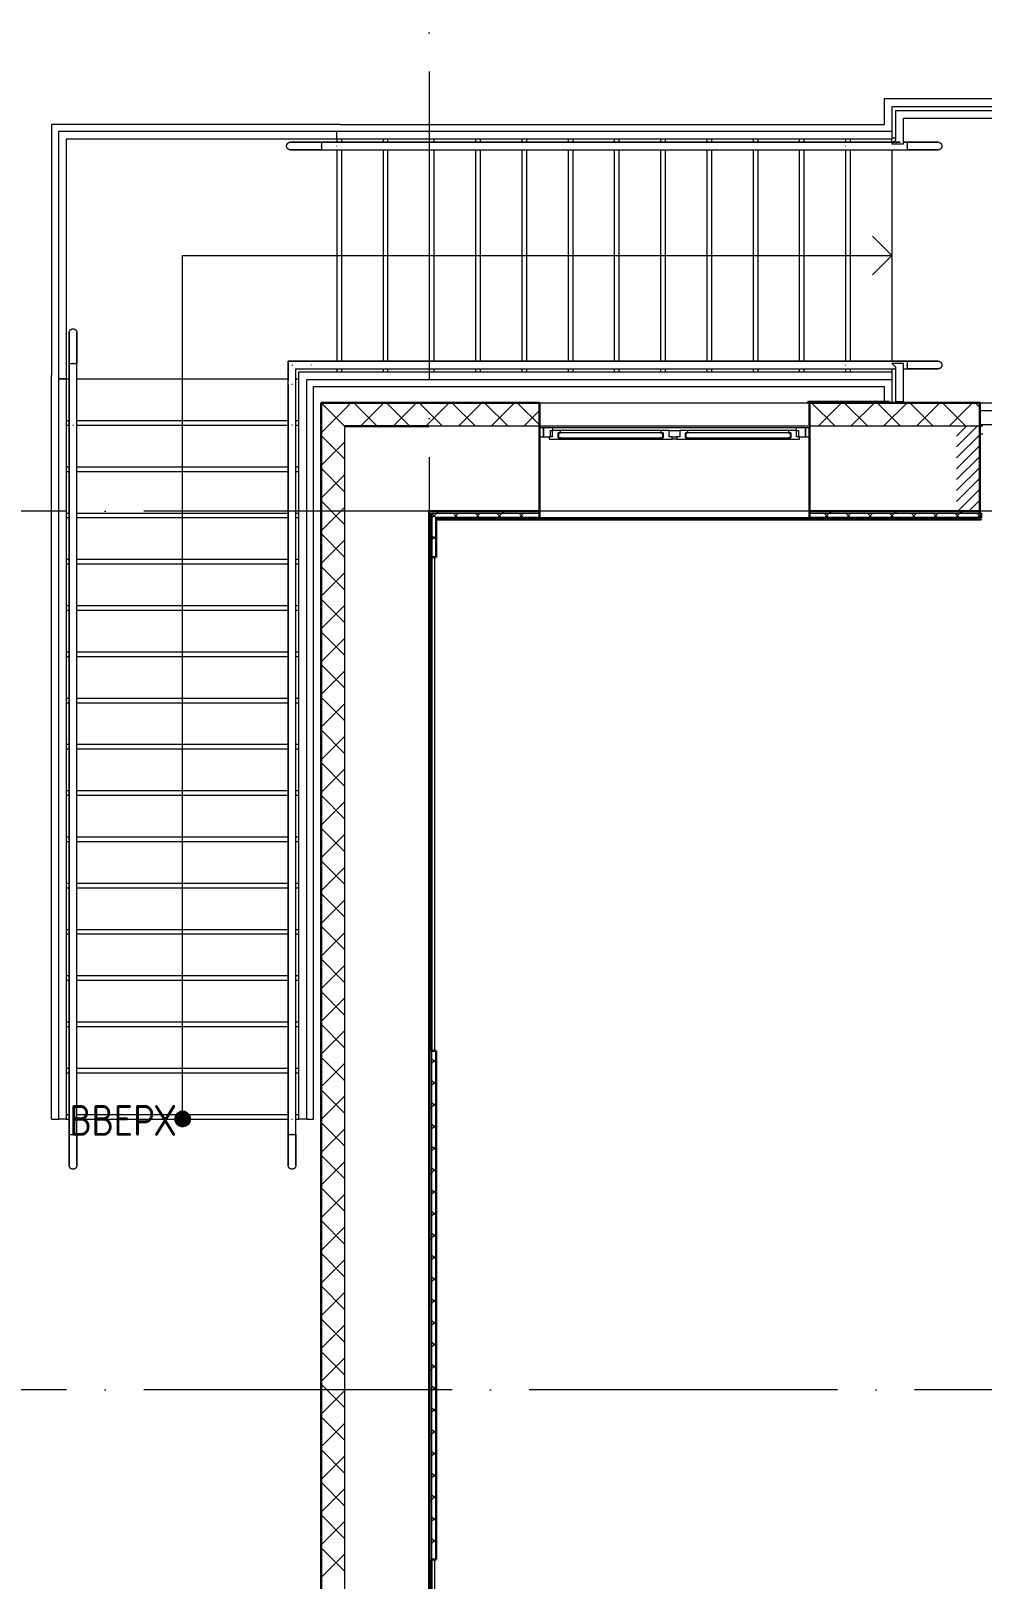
# Model space of a CAD drawing. Header units: millimetres. Extents: x -325553 to 627452, y -28539 to 738858.
# Drawn here: x 105833 to 112002, y 459353 to 469392 of the extents above; entities that cross this region are included whole.
import ezdxf

# ---------------------------------------------------------------- set-up
doc = ezdxf.new("R2010")
doc.units = ezdxf.units.MM
doc.linetypes.add('ADSK_Линия сетки', pattern=[25, 20, -2.5, 0, -2.5])
doc.linetypes.add('ADSK_Штриховая_ш2 п1_5', pattern=[4.5, 3, -1.5])
for name, color, linetype, lineweight in [('_ Окна', 7, 'Continuous', 9), ('Двери', 252, 'Continuous', 9), ('Лестницы', 252, 'Continuous', 9), ('Ограждение', 252, 'Continuous', 9), ('Окна', 252, 'Continuous', 9), ('Оси', 252, 'Continuous', 9), ('Стены внутренние', 7, 'Continuous', 18), ('Стены наружные', 7, 'Continuous', 18), ('Стены штриховка', 7, 'Continuous', 9), ('Стрелки вверх', 7, 'Continuous', 18), ('Траектории лестницы', 7, 'Continuous', 18)]:
    doc.layers.add(name, color=color, linetype=linetype, lineweight=lineweight)
doc.styles.add('GOST Common', font='', dxfattribs={"width": 0.9, "height": 500})
doc.styles.get('GOST Common').set_extended_font_data('GOST type B')

# ---------------------------------------------------------------- blocks, each defined once
blk = doc.blocks.new('2 этаж')
at = {"layer": 'Двери', "lineweight": 18, "true_color": 0x636466}
h = blk.add_hatch(dxfattribs=at)
h.set_pattern_fill('FP_2', color=251, style=0, pattern_type=2)
h.set_pattern_definition([(45, (111971.006, 28635.747), (-35.3553, 35.3553), [])])
h.paths.add_polyline_path([(113096, 28361), (113096, 28911), (112946, 28911), (112946, 28361)])
h.paths.add_polyline_path([(111096, 28361), (111246, 28361), (111246, 28911), (111096, 28911), (111096, 28383)])
at = {"layer": 'Стрелки вверх', "true_color": 0x636466}
h = blk.add_hatch(color=251, dxfattribs=at)
edge = h.paths.add_edge_path()
edge.add_arc((106076, 24418), 50, 0, 360)
blk.add_hatch(color=251, dxfattribs=at).paths.add_polyline_path([(106076, 24368), (106103, 24376), (106121, 24397), (106125, 24425), (106114, 24450), (106090, 24466), (106062, 24466), (106038, 24450), (106027, 24425), (106031, 24397), (106049, 24376)])
at = {"layer": '_ Окна', "color": 251, "true_color": 0x636466}
for p, q in [((108416, 28901), (108391, 28901)), ((108391, 28843), (108416, 28843)), ((108416, 28843), (108416, 28901)), ((108514, 28867), (108511, 28867)), ((108511, 28867), (108511, 28835)), ((108511, 28835), (108514, 28835)), ((109191, 28867), (108514, 28867)), ((108514, 28867), (108514, 28835)), ((108514, 28835), (108514, 28867)), ((108514, 28835), (109191, 28835)), ((109191, 28835), (109191, 28867)), ((109191, 28867), (109191, 28835)), ((109194, 28867), (109191, 28867)), ((109191, 28835), (109194, 28835)), ((109194, 28835), (109194, 28867)), ((109341, 28867), (109338, 28867)), ((109338, 28867), (109338, 28835)), ((109338, 28835), (109341, 28835)), ((110018, 28867), (109341, 28867)), ((109341, 28867), (109341, 28835)), ((109341, 28835), (109341, 28867)), ((109341, 28835), (110018, 28835)), ((110018, 28835), (110018, 28867)), ((110018, 28867), (110018, 28835)), ((110021, 28867), (110018, 28867)), ((110018, 28835), (110021, 28835)), ((110021, 28835), (110021, 28867)), ((110141, 28901), (110116, 28901)), ((110116, 28901), (110116, 28843)), ((110116, 28843), (110141, 28843))]:
    blk.add_line(p, q, dxfattribs=at)
at = {"layer": '_ Окна', "color": 251, "lineweight": 18, "true_color": 0x636466}
for p, q in [((108475, 28901), (108416, 28901)), ((108416, 28901), (108416, 28843)), ((108416, 28843), (108454, 28843)), ((108474, 28843), (108454, 28843)), ((108454, 28843), (108454, 28826)), ((108454, 28826), (108510, 28826)), ((108462, 28843), (108462, 28884)), ((108462, 28884), (108474, 28884)), ((108474, 28884), (108474, 28843)), ((108524, 28884), (108474, 28884)), ((108480, 28884), (108475, 28901)), ((108510, 28826), (108511, 28827)), ((108511, 28835), (108511, 28867)), ((108511, 28867), (108529, 28867)), ((108529, 28835), (108511, 28835)), ((108511, 28827), (108512, 28826)), ((108512, 28826), (108527, 28826)), ((108529, 28867), (108524, 28884)), ((108527, 28826), (108529, 28835)), ((109181, 28884), (109176, 28867)), ((109176, 28867), (109194, 28867)), ((109194, 28835), (109176, 28835)), ((109176, 28835), (109178, 28826)), ((109178, 28826), (109193, 28826)), ((109231, 28884), (109181, 28884)), ((109193, 28826), (109194, 28827)), ((109194, 28867), (109194, 28835)), ((109194, 28827), (109195, 28826)), ((109195, 28826), (109251, 28826)), ((109231, 28843), (109231, 28884)), ((109251, 28843), (109231, 28843)), ((109251, 28826), (109251, 28843)), ((109301, 28843), (109281, 28843)), ((109281, 28843), (109281, 28826)), ((109281, 28826), (109337, 28826)), ((109301, 28884), (109301, 28843)), ((109351, 28884), (109301, 28884)), ((109337, 28826), (109338, 28827)), ((109338, 28835), (109338, 28867)), ((109338, 28867), (109356, 28867)), ((109356, 28835), (109338, 28835)), ((109338, 28827), (109339, 28826)), ((109339, 28826), (109354, 28826)), ((109356, 28867), (109351, 28884)), ((109354, 28826), (109356, 28835)), ((110008, 28884), (110003, 28867)), ((110003, 28867), (110021, 28867)), ((110021, 28835), (110003, 28835)), ((110003, 28835), (110005, 28826)), ((110005, 28826), (110020, 28826)), ((110058, 28884), (110008, 28884)), ((110020, 28826), (110021, 28827)), ((110021, 28867), (110021, 28835)), ((110021, 28827), (110022, 28826)), ((110022, 28826), (110078, 28826)), ((110057, 28901), (110052, 28884)), ((110116, 28901), (110057, 28901)), ((110058, 28843), (110058, 28884)), ((110058, 28884), (110070, 28884)), ((110078, 28843), (110058, 28843)), ((110070, 28884), (110070, 28843)), ((110078, 28826), (110078, 28843)), ((110078, 28843), (110116, 28843)), ((110116, 28843), (110116, 28901))]:
    blk.add_line(p, q, dxfattribs=at)
at = {"layer": 'Двери', "color": 251, "linetype": 'ADSK_Штриховая_ш2 п1_5', "true_color": 0x636466}
for p, q in [((111246, 28911), (111096, 28911)), ((111246, 28361), (111246, 28911)), ((111096, 28361), (111246, 28361))]:
    blk.add_line(p, q, dxfattribs=at)
at = {"layer": 'Двери', "color": 251, "true_color": 0x636466}
for p, q in [((111246, 28911), (111246, 28861)), ((111266, 28911), (111246, 28911)), ((111246, 28861), (111266, 28861))]:
    blk.add_line(p, q, dxfattribs=at)
at = {"layer": 'Лестницы', "color": 251, "true_color": 0x636466}
for p, q in [((110626, 31033), (110626, 30868)), ((113351, 31033), (110626, 31033)), ((110676, 30983), (110676, 30823)), ((113301, 30983), (110676, 30983)), ((105226, 30868), (105226, 29240)), ((107099, 30868), (105226, 30868)), ((107099, 30868), (110626, 30868)), ((107076, 30773), (107076, 30753)), ((107106, 30773), (107106, 30753)), ((107376, 30773), (107376, 30753)), ((107406, 30773), (107406, 30753)), ((107676, 30773), (107676, 30753)), ((107706, 30773), (107706, 30753)), ((107976, 30773), (107976, 30753)), ((108006, 30773), (108006, 30753)), ((108276, 30773), (108276, 30753)), ((108306, 30773), (108306, 30753)), ((108576, 30773), (108576, 30753)), ((108606, 30773), (108606, 30753)), ((108876, 30773), (108876, 30753)), ((108906, 30773), (108906, 30753)), ((109176, 30773), (109176, 30753)), ((109206, 30773), (109206, 30753)), ((109476, 30773), (109476, 30753)), ((109506, 30773), (109506, 30753)), ((109776, 30773), (109776, 30753)), ((109806, 30773), (109806, 30753)), ((110076, 30773), (110076, 30753)), ((110106, 30773), (110106, 30753)), ((110376, 30773), (110376, 30753)), ((110406, 30773), (110406, 30753)), ((110676, 30755), (110676, 30753)), ((107076, 30703), (107076, 29333)), ((107106, 30703), (107106, 29333)), ((107376, 30703), (107376, 29333)), ((107406, 30703), (107406, 29333)), ((107676, 30703), (107676, 29333)), ((107706, 30703), (107706, 29333)), ((107976, 30703), (107976, 29333)), ((108006, 30703), (108006, 29333)), ((108276, 30703), (108276, 29333)), ((108306, 30703), (108306, 29333)), ((108576, 30703), (108576, 29333)), ((108606, 30703), (108606, 29333)), ((108876, 30703), (108876, 29333)), ((108906, 30703), (108906, 29333)), ((109176, 30703), (109176, 29333)), ((109206, 30703), (109206, 29333)), ((109476, 30703), (109476, 29333)), ((109506, 30703), (109506, 29333)), ((109776, 30703), (109776, 29333)), ((109806, 30703), (109806, 29333)), ((110076, 30703), (110076, 29333)), ((110106, 30703), (110106, 29333)), ((110376, 30703), (110376, 29333)), ((110406, 30703), (110406, 29333)), ((110676, 30703), (110676, 29333)), ((105226, 24418), (105226, 29240)), ((105321, 29218), (105341, 29218)), ((105391, 29218), (106761, 29218)), ((106811, 29218), (106831, 29218)), ((107076, 29283), (107076, 29263)), ((107106, 29283), (107106, 29263)), ((107376, 29283), (107376, 29263)), ((107406, 29283), (107406, 29263)), ((107676, 29283), (107676, 29263)), ((107706, 29283), (107706, 29263)), ((107976, 29283), (107976, 29263)), ((108006, 29283), (108006, 29263)), ((108276, 29283), (108276, 29263)), ((108306, 29283), (108306, 29263)), ((108576, 29283), (108576, 29263)), ((108606, 29283), (108606, 29263)), ((108876, 29283), (108876, 29263)), ((108906, 29283), (108906, 29263)), ((109176, 29283), (109176, 29263)), ((109206, 29283), (109206, 29263)), ((109476, 29283), (109476, 29263)), ((109506, 29283), (109506, 29263)), ((109776, 29283), (109776, 29263)), ((109806, 29283), (109806, 29263)), ((110076, 29283), (110076, 29263)), ((110106, 29283), (110106, 29263)), ((110376, 29283), (110376, 29263)), ((110406, 29283), (110406, 29263)), ((110676, 29280), (110676, 29263)), ((106926, 29168), (107099, 29168)), ((106926, 24418), (106926, 29168)), ((107099, 29168), (110626, 29168)), ((110626, 29168), (110626, 29068)), ((110676, 29213), (110676, 29063)), ((111246, 29063), (111338, 29063)), ((105321, 28948), (105341, 28948)), ((105321, 28918), (105341, 28918)), ((105391, 28948), (106761, 28948)), ((105391, 28918), (106761, 28918)), ((106811, 28948), (106831, 28948)), ((106811, 28918), (106831, 28918)), ((111246, 29013), (111338, 29013)), ((105321, 28648), (105341, 28648)), ((105321, 28618), (105341, 28618)), ((105391, 28648), (106761, 28648)), ((105391, 28618), (106761, 28618)), ((106811, 28648), (106831, 28648)), ((106811, 28618), (106831, 28618)), ((105321, 28348), (105341, 28348)), ((105321, 28318), (105341, 28318)), ((105391, 28348), (106761, 28348)), ((105391, 28318), (106761, 28318)), ((106811, 28348), (106831, 28348)), ((106811, 28318), (106831, 28318)), ((105321, 28048), (105341, 28048)), ((105321, 28018), (105341, 28018)), ((105391, 28048), (106761, 28048)), ((105391, 28018), (106761, 28018)), ((106811, 28048), (106831, 28048)), ((106811, 28018), (106831, 28018)), ((105321, 27748), (105341, 27748)), ((105321, 27718), (105341, 27718)), ((105391, 27748), (106761, 27748)), ((105391, 27718), (106761, 27718)), ((106811, 27748), (106831, 27748)), ((106811, 27718), (106831, 27718)), ((105321, 27448), (105341, 27448)), ((105321, 27418), (105341, 27418)), ((105391, 27448), (106761, 27448)), ((105391, 27418), (106761, 27418)), ((106811, 27448), (106831, 27448)), ((106811, 27418), (106831, 27418)), ((105321, 27148), (105341, 27148)), ((105321, 27118), (105341, 27118)), ((105391, 27148), (106761, 27148)), ((105391, 27118), (106761, 27118)), ((106811, 27148), (106831, 27148)), ((106811, 27118), (106831, 27118)), ((105321, 26848), (105341, 26848)), ((105321, 26818), (105341, 26818)), ((105391, 26848), (106761, 26848)), ((105391, 26818), (106761, 26818)), ((106811, 26848), (106831, 26848)), ((106811, 26818), (106831, 26818)), ((105321, 26548), (105341, 26548)), ((105321, 26518), (105341, 26518)), ((105391, 26548), (106761, 26548)), ((105391, 26518), (106761, 26518)), ((106811, 26548), (106831, 26548)), ((106811, 26518), (106831, 26518)), ((105321, 26248), (105341, 26248)), ((105321, 26218), (105341, 26218)), ((105391, 26248), (106761, 26248)), ((105391, 26218), (106761, 26218)), ((106811, 26248), (106831, 26248)), ((106811, 26218), (106831, 26218)), ((105321, 25948), (105341, 25948)), ((105321, 25918), (105341, 25918)), ((105391, 25948), (106761, 25948)), ((105391, 25918), (106761, 25918)), ((106811, 25948), (106831, 25948)), ((106811, 25918), (106831, 25918)), ((105321, 25648), (105341, 25648)), ((105321, 25618), (105341, 25618)), ((105391, 25648), (106761, 25648)), ((105391, 25618), (106761, 25618)), ((106811, 25648), (106831, 25648)), ((106811, 25618), (106831, 25618)), ((105321, 25348), (105341, 25348)), ((105321, 25318), (105341, 25318)), ((105391, 25348), (106761, 25348)), ((105391, 25318), (106761, 25318)), ((106811, 25348), (106831, 25348)), ((106811, 25318), (106831, 25318)), ((105321, 25048), (105341, 25048)), ((105321, 25018), (105341, 25018)), ((105391, 25048), (106761, 25048)), ((105391, 25018), (106761, 25018)), ((106811, 25048), (106831, 25048)), ((106811, 25018), (106831, 25018)), ((105321, 24748), (105341, 24748)), ((105321, 24718), (105341, 24718)), ((105391, 24748), (106761, 24748)), ((105391, 24718), (106761, 24718)), ((106811, 24748), (106831, 24748)), ((106811, 24718), (106831, 24718)), ((105226, 24418), (105271, 24418)), ((105321, 24448), (105341, 24448)), ((105321, 24418), (105341, 24418)), ((105391, 24448), (106761, 24448)), ((105391, 24418), (106761, 24418)), ((106811, 24448), (106831, 24448)), ((106811, 24418), (106831, 24418)), ((106881, 24418), (106926, 24418))]:
    blk.add_line(p, q, dxfattribs=at)
at = {"layer": 'Ограждение', "color": 251, "true_color": 0x636466}
for p, q in [((110701, 30958), (113276, 30958)), ((110701, 30768), (110701, 30958)), ((105271, 30823), (105271, 29218)), ((107076, 30823), (105271, 30823)), ((107076, 30773), (107076, 30823)), ((110376, 30823), (107076, 30823)), ((110676, 30823), (110376, 30823)), ((110676, 30823), (110676, 30773)), ((110751, 30908), (113226, 30908)), ((110751, 30743), (110751, 30908)), ((105321, 30773), (105321, 29218)), ((107076, 30773), (105321, 30773)), ((107077, 30753), (106976, 30753)), ((106976, 30753), (106976, 30703)), ((106976, 30753), (107076, 30753)), ((106976, 30730), (106976, 30725)), ((106976, 30728), (106976, 30730)), ((106976, 30725), (106976, 30728)), ((110376, 30773), (107076, 30773)), ((107076, 30753), (110376, 30753)), ((110382, 30753), (107082, 30753)), ((110676, 30773), (110376, 30773)), ((110376, 30753), (110731, 30753)), ((110676, 30753), (110382, 30753)), ((110676, 30780), (110701, 30780)), ((110676, 30755), (110676, 30773)), ((110676, 30743), (110701, 30768)), ((110676, 30755), (110726, 30755)), ((110731, 30753), (110676, 30753)), ((110676, 30743), (110751, 30743)), ((110776, 30753), (110751, 30753)), ((110751, 30753), (110776, 30753)), ((110776, 30753), (110776, 30703)), ((110776, 30725), (110776, 30730)), ((110776, 30730), (110776, 30728)), ((110776, 30728), (110776, 30725)), ((106976, 30703), (107077, 30703)), ((106976, 30703), (107076, 30703)), ((107076, 30703), (110376, 30703)), ((107082, 30703), (110382, 30703)), ((110376, 30703), (110776, 30703)), ((110382, 30703), (110676, 30703)), ((110676, 30703), (110776, 30703)), ((105341, 29318), (105341, 29218)), ((105341, 29318), (105391, 29318)), ((105341, 28918), (105341, 29318)), ((105368, 29318), (105363, 29318)), ((105363, 29318), (105366, 29318)), ((105366, 29318), (105368, 29318)), ((105391, 29218), (105391, 29318)), ((105391, 28918), (105391, 29318)), ((106761, 29333), (106761, 29207)), ((106912, 29333), (106761, 29333)), ((106761, 29333), (106911, 29333)), ((106761, 29182), (106761, 29333)), ((106911, 29333), (110376, 29333)), ((107143, 29333), (106918, 29333)), ((110382, 29333), (107143, 29333)), ((110376, 29333), (110776, 29333)), ((110676, 29333), (110382, 29333)), ((110776, 29333), (110676, 29333)), ((110701, 29293), (110676, 29318)), ((110751, 29318), (110676, 29318)), ((110751, 29068), (110751, 29318)), ((110776, 29333), (110776, 29283)), ((105271, 29218), (105321, 29218)), ((105271, 29218), (105271, 28918)), ((105321, 29218), (105271, 29218)), ((105321, 29218), (105321, 28918)), ((105341, 29218), (105341, 28924)), ((105391, 28924), (105391, 29218)), ((106811, 29207), (106811, 29283)), ((106811, 29283), (106912, 29283)), ((106811, 29283), (106911, 29283)), ((106811, 29182), (106811, 29283)), ((106831, 29263), (107131, 29263)), ((106831, 28918), (106831, 29263)), ((106911, 29283), (110376, 29283)), ((106918, 29283), (107143, 29283)), ((107131, 29263), (110376, 29263)), ((107143, 29283), (110382, 29283)), ((110376, 29283), (110701, 29283)), ((110376, 29263), (110676, 29263)), ((110382, 29283), (110676, 29283)), ((110676, 29283), (110701, 29283)), ((110676, 29280), (110676, 29283)), ((110701, 29280), (110676, 29280)), ((110676, 29263), (110676, 29213)), ((110701, 29068), (110701, 29293)), ((110751, 29283), (110776, 29283)), ((110751, 29283), (110776, 29283)), ((110776, 29305), (110776, 29310)), ((110776, 29310), (110776, 29308)), ((110776, 29308), (110776, 29305)), ((106761, 29182), (106761, 28924)), ((106761, 28918), (106761, 29182)), ((106811, 28924), (106811, 29182)), ((106811, 28918), (106811, 29182)), ((106881, 29213), (107131, 29213)), ((106881, 28918), (106881, 29213)), ((107131, 29213), (110376, 29213)), ((110376, 29213), (110676, 29213)), ((110751, 29068), (110701, 29068)), ((105271, 28918), (105271, 24418)), ((105321, 28918), (105321, 24418)), ((105341, 28924), (105341, 24424)), ((105341, 24418), (105341, 28918)), ((105391, 24424), (105391, 28924)), ((105391, 24418), (105391, 28918)), ((106761, 28924), (106761, 24424)), ((106761, 24418), (106761, 28918)), ((106811, 24424), (106811, 28924)), ((106811, 24418), (106811, 28918)), ((106831, 24418), (106831, 28918)), ((106881, 24418), (106881, 28918)), ((107711, 24861), (107711, 28061)), ((105321, 24418), (105271, 24418)), ((105341, 24418), (105341, 24318)), ((105341, 24318), (105341, 24418)), ((105391, 24318), (105391, 24418)), ((105391, 24318), (105391, 24418)), ((106761, 24418), (106761, 24318)), ((106761, 24318), (106761, 24418)), ((106811, 24318), (106811, 24418)), ((106811, 24318), (106811, 24418)), ((106881, 24418), (106831, 24418)), ((105341, 24318), (105391, 24318)), ((105363, 24318), (105368, 24318)), ((105366, 24318), (105363, 24318)), ((105368, 24318), (105366, 24318)), ((106761, 24318), (106811, 24318)), ((106784, 24318), (106788, 24318)), ((106786, 24318), (106784, 24318)), ((106788, 24318), (106786, 24318)), ((107711, 18361), (107711, 21561))]:
    blk.add_line(p, q, dxfattribs=at)
at = {"layer": 'Ограждение', "color": 251, "true_color": 0x636466, "flags": 128}
for points in [[(106751, 30728), (106751, 30729), (106751, 30730), (106751, 30731), (106751, 30732), (106752, 30733), (106752, 30734), (106752, 30735), (106752, 30736), (106753, 30737), (106753, 30737), (106753, 30738), (106754, 30739), (106754, 30740), (106755, 30741), (106755, 30742), (106756, 30743), (106757, 30743), (106757, 30744), (106758, 30745), (106759, 30746), (106759, 30746), (106760, 30747), (106761, 30748), (106762, 30748), (106762, 30749), (106763, 30749), (106764, 30750), (106765, 30750), (106766, 30751), (106767, 30751), (106768, 30751), (106769, 30752), (106770, 30752), (106771, 30752), (106772, 30752), (106773, 30753), (106774, 30753), (106775, 30753), (106776, 30753), (106776, 30753)], [(106776, 30703), (106775, 30703), (106774, 30703), (106773, 30703), (106772, 30703), (106771, 30703), (106770, 30703), (106769, 30704), (106768, 30704), (106767, 30704), (106766, 30705), (106765, 30705), (106764, 30706), (106764, 30706), (106763, 30707), (106762, 30707), (106761, 30708), (106760, 30708), (106760, 30709), (106759, 30710), (106758, 30710), (106757, 30711), (106757, 30712), (106756, 30713), (106756, 30713), (106755, 30714), (106754, 30715), (106754, 30716), (106754, 30717), (106753, 30718), (106753, 30719), (106752, 30720), (106752, 30721), (106752, 30722), (106752, 30723), (106751, 30723), (106751, 30724), (106751, 30725), (106751, 30726), (106751, 30727), (106751, 30728)], [(106976, 30753), (106968, 30753), (106960, 30753), (106952, 30753), (106944, 30753), (106936, 30753), (106928, 30753), (106921, 30753), (106913, 30753), (106906, 30753), (106898, 30753), (106891, 30753), (106884, 30753), (106877, 30753), (106870, 30753), (106863, 30753), (106857, 30753), (106850, 30753), (106844, 30753), (106838, 30753), (106833, 30753), (106827, 30753), (106822, 30753), (106817, 30753), (106812, 30753), (106808, 30753), (106804, 30753), (106800, 30753), (106796, 30753), (106793, 30753), (106790, 30753), (106787, 30753), (106784, 30753), (106782, 30753), (106780, 30753), (106779, 30753), (106778, 30753), (106777, 30753), (106776, 30753), (106776, 30753), (106776, 30753)], [(106776, 30753), (106776, 30753), (106777, 30753), (106777, 30753), (106779, 30753), (106780, 30753), (106782, 30753), (106784, 30753), (106786, 30753), (106789, 30753), (106792, 30753), (106795, 30753), (106799, 30753), (106802, 30753), (106807, 30753), (106811, 30753), (106816, 30753), (106820, 30753), (106826, 30753), (106831, 30753), (106837, 30753), (106843, 30753), (106849, 30753), (106855, 30753), (106861, 30753), (106868, 30753), (106875, 30753), (106882, 30753), (106889, 30753), (106896, 30753), (106904, 30753), (106911, 30753), (106919, 30753), (106926, 30753), (106934, 30753), (106942, 30753), (106950, 30753), (106958, 30753), (106966, 30753), (106974, 30753), (106976, 30753)], [(110776, 30753), (110784, 30753), (110792, 30753), (110800, 30753), (110808, 30753), (110816, 30753), (110824, 30753), (110831, 30753), (110839, 30753), (110846, 30753), (110854, 30753), (110861, 30753), (110868, 30753), (110875, 30753), (110882, 30753), (110889, 30753), (110895, 30753), (110902, 30753), (110908, 30753), (110914, 30753), (110919, 30753), (110925, 30753), (110930, 30753), (110935, 30753), (110940, 30753), (110944, 30753), (110948, 30753), (110952, 30753), (110956, 30753), (110959, 30753), (110962, 30753), (110965, 30753), (110968, 30753), (110970, 30753), (110972, 30753), (110973, 30753), (110974, 30753), (110975, 30753), (110976, 30753), (110976, 30753), (110976, 30753)], [(110976, 30753), (110976, 30753), (110975, 30753), (110975, 30753), (110973, 30753), (110972, 30753), (110970, 30753), (110968, 30753), (110966, 30753), (110963, 30753), (110960, 30753), (110957, 30753), (110953, 30753), (110950, 30753), (110945, 30753), (110941, 30753), (110936, 30753), (110932, 30753), (110926, 30753), (110921, 30753), (110915, 30753), (110909, 30753), (110903, 30753), (110897, 30753), (110891, 30753), (110884, 30753), (110877, 30753), (110870, 30753), (110863, 30753), (110856, 30753), (110848, 30753), (110841, 30753), (110833, 30753), (110826, 30753), (110818, 30753), (110810, 30753), (110802, 30753), (110794, 30753), (110786, 30753), (110778, 30753), (110776, 30753)], [(110976, 30753), (110977, 30753), (110978, 30753), (110979, 30753), (110980, 30752), (110981, 30752), (110982, 30752), (110983, 30752), (110984, 30751), (110985, 30751), (110986, 30751), (110987, 30750), (110988, 30750), (110988, 30749), (110989, 30749), (110990, 30748), (110991, 30748), (110992, 30747), (110992, 30747), (110993, 30746), (110994, 30745), (110995, 30744), (110995, 30744), (110996, 30743), (110996, 30742), (110997, 30741), (110998, 30740), (110998, 30740), (110999, 30739), (110999, 30738), (110999, 30737), (111000, 30736), (111000, 30735), (111000, 30734), (111000, 30733), (111001, 30732), (111001, 30731), (111001, 30730), (111001, 30729), (111001, 30728), (111001, 30728)], [(111001, 30728), (111001, 30727), (111001, 30726), (111001, 30725), (111001, 30724), (111001, 30723), (111000, 30722), (111000, 30721), (111000, 30720), (110999, 30719), (110999, 30718), (110999, 30717), (110998, 30716), (110998, 30715), (110997, 30714), (110997, 30714), (110996, 30713), (110995, 30712), (110995, 30711), (110994, 30711), (110993, 30710), (110993, 30709), (110992, 30708), (110991, 30708), (110990, 30707), (110990, 30707), (110989, 30706), (110988, 30706), (110987, 30705), (110986, 30705), (110985, 30704), (110984, 30704), (110983, 30704), (110982, 30704), (110981, 30703), (110980, 30703), (110979, 30703), (110978, 30703), (110977, 30703), (110976, 30703), (110976, 30703)], [(106976, 30703), (106968, 30703), (106960, 30703), (106952, 30703), (106944, 30703), (106936, 30703), (106928, 30703), (106921, 30703), (106913, 30703), (106906, 30703), (106898, 30703), (106891, 30703), (106884, 30703), (106877, 30703), (106870, 30703), (106863, 30703), (106857, 30703), (106850, 30703), (106844, 30703), (106838, 30703), (106833, 30703), (106827, 30703), (106822, 30703), (106817, 30703), (106812, 30703), (106808, 30703), (106804, 30703), (106800, 30703), (106796, 30703), (106793, 30703), (106790, 30703), (106787, 30703), (106784, 30703), (106782, 30703), (106780, 30703), (106779, 30703), (106778, 30703), (106777, 30703), (106776, 30703), (106776, 30703), (106776, 30703)], [(106776, 30703), (106776, 30703), (106777, 30703), (106777, 30703), (106779, 30703), (106780, 30703), (106782, 30703), (106784, 30703), (106786, 30703), (106789, 30703), (106792, 30703), (106795, 30703), (106799, 30703), (106802, 30703), (106807, 30703), (106811, 30703), (106816, 30703), (106820, 30703), (106826, 30703), (106831, 30703), (106837, 30703), (106843, 30703), (106849, 30703), (106855, 30703), (106861, 30703), (106868, 30703), (106875, 30703), (106882, 30703), (106889, 30703), (106896, 30703), (106904, 30703), (106911, 30703), (106919, 30703), (106926, 30703), (106934, 30703), (106942, 30703), (106950, 30703), (106958, 30703), (106966, 30703), (106974, 30703), (106976, 30703)], [(110776, 30703), (110784, 30703), (110792, 30703), (110800, 30703), (110808, 30703), (110816, 30703), (110824, 30703), (110831, 30703), (110839, 30703), (110846, 30703), (110854, 30703), (110861, 30703), (110868, 30703), (110875, 30703), (110882, 30703), (110889, 30703), (110895, 30703), (110902, 30703), (110908, 30703), (110914, 30703), (110919, 30703), (110925, 30703), (110930, 30703), (110935, 30703), (110940, 30703), (110944, 30703), (110948, 30703), (110952, 30703), (110956, 30703), (110959, 30703), (110962, 30703), (110965, 30703), (110968, 30703), (110970, 30703), (110972, 30703), (110973, 30703), (110974, 30703), (110975, 30703), (110976, 30703), (110976, 30703), (110976, 30703)], [(110976, 30703), (110976, 30703), (110975, 30703), (110975, 30703), (110973, 30703), (110972, 30703), (110970, 30703), (110968, 30703), (110966, 30703), (110963, 30703), (110960, 30703), (110957, 30703), (110953, 30703), (110950, 30703), (110945, 30703), (110941, 30703), (110936, 30703), (110932, 30703), (110926, 30703), (110921, 30703), (110915, 30703), (110909, 30703), (110903, 30703), (110897, 30703), (110891, 30703), (110884, 30703), (110877, 30703), (110870, 30703), (110863, 30703), (110856, 30703), (110848, 30703), (110841, 30703), (110833, 30703), (110826, 30703), (110818, 30703), (110810, 30703), (110802, 30703), (110794, 30703), (110786, 30703), (110778, 30703), (110776, 30703)], [(105341, 29518), (105341, 29519), (105341, 29520), (105341, 29521), (105341, 29522), (105341, 29523), (105341, 29524), (105342, 29525), (105342, 29526), (105342, 29527), (105343, 29527), (105343, 29528), (105343, 29529), (105344, 29530), (105344, 29531), (105345, 29532), (105346, 29533), (105346, 29533), (105347, 29534), (105347, 29535), (105348, 29536), (105349, 29536), (105350, 29537), (105350, 29538), (105351, 29538), (105352, 29539), (105353, 29539), (105354, 29540), (105355, 29540), (105356, 29541), (105357, 29541), (105357, 29541), (105358, 29542), (105359, 29542), (105360, 29542), (105361, 29542), (105362, 29543), (105363, 29543), (105364, 29543), (105365, 29543), (105366, 29543)], [(105341, 29318), (105341, 29326), (105341, 29334), (105341, 29342), (105341, 29350), (105341, 29357), (105341, 29365), (105341, 29373), (105341, 29381), (105341, 29388), (105341, 29396), (105341, 29403), (105341, 29410), (105341, 29417), (105341, 29424), (105341, 29431), (105341, 29437), (105341, 29444), (105341, 29450), (105341, 29456), (105341, 29461), (105341, 29467), (105341, 29472), (105341, 29477), (105341, 29482), (105341, 29486), (105341, 29490), (105341, 29494), (105341, 29498), (105341, 29501), (105341, 29504), (105341, 29507), (105341, 29509), (105341, 29511), (105341, 29513), (105341, 29515), (105341, 29516), (105341, 29517), (105341, 29517), (105341, 29518), (105341, 29518)], [(105341, 29518), (105341, 29518), (105341, 29517), (105341, 29516), (105341, 29515), (105341, 29514), (105341, 29512), (105341, 29510), (105341, 29508), (105341, 29505), (105341, 29502), (105341, 29499), (105341, 29495), (105341, 29491), (105341, 29487), (105341, 29483), (105341, 29478), (105341, 29473), (105341, 29468), (105341, 29463), (105341, 29457), (105341, 29451), (105341, 29445), (105341, 29439), (105341, 29432), (105341, 29426), (105341, 29419), (105341, 29412), (105341, 29405), (105341, 29398), (105341, 29390), (105341, 29383), (105341, 29375), (105341, 29367), (105341, 29360), (105341, 29352), (105341, 29344), (105341, 29336), (105341, 29328), (105341, 29320), (105341, 29318)], [(105366, 29543), (105367, 29543), (105368, 29543), (105369, 29543), (105370, 29542), (105371, 29542), (105372, 29542), (105373, 29542), (105373, 29541), (105374, 29541), (105375, 29541), (105376, 29540), (105377, 29540), (105378, 29539), (105379, 29539), (105380, 29538), (105381, 29538), (105381, 29537), (105382, 29537), (105383, 29536), (105384, 29535), (105384, 29534), (105385, 29534), (105385, 29533), (105386, 29532), (105387, 29531), (105387, 29530), (105388, 29530), (105388, 29529), (105389, 29528), (105389, 29527), (105389, 29526), (105390, 29525), (105390, 29524), (105390, 29523), (105390, 29522), (105390, 29521), (105391, 29520), (105391, 29519), (105391, 29518), (105391, 29518)], [(105391, 29318), (105391, 29326), (105391, 29334), (105391, 29342), (105391, 29350), (105391, 29357), (105391, 29365), (105391, 29373), (105391, 29381), (105391, 29388), (105391, 29396), (105391, 29403), (105391, 29410), (105391, 29417), (105391, 29424), (105391, 29431), (105391, 29437), (105391, 29444), (105391, 29450), (105391, 29456), (105391, 29461), (105391, 29467), (105391, 29472), (105391, 29477), (105391, 29482), (105391, 29486), (105391, 29490), (105391, 29494), (105391, 29498), (105391, 29501), (105391, 29504), (105391, 29507), (105391, 29509), (105391, 29511), (105391, 29513), (105391, 29515), (105391, 29516), (105391, 29517), (105391, 29517), (105391, 29518), (105391, 29518)], [(105391, 29518), (105391, 29518), (105391, 29517), (105391, 29516), (105391, 29515), (105391, 29514), (105391, 29512), (105391, 29510), (105391, 29508), (105391, 29505), (105391, 29502), (105391, 29499), (105391, 29495), (105391, 29491), (105391, 29487), (105391, 29483), (105391, 29478), (105391, 29473), (105391, 29468), (105391, 29463), (105391, 29457), (105391, 29451), (105391, 29445), (105391, 29439), (105391, 29432), (105391, 29426), (105391, 29419), (105391, 29412), (105391, 29405), (105391, 29398), (105391, 29390), (105391, 29383), (105391, 29375), (105391, 29367), (105391, 29360), (105391, 29352), (105391, 29344), (105391, 29336), (105391, 29328), (105391, 29320), (105391, 29318)], [(110776, 29333), (110784, 29333), (110792, 29333), (110800, 29333), (110808, 29333), (110816, 29333), (110824, 29333), (110831, 29333), (110839, 29333), (110846, 29333), (110854, 29333), (110861, 29333), (110868, 29333), (110875, 29333), (110882, 29333), (110889, 29333), (110895, 29333), (110902, 29333), (110908, 29333), (110914, 29333), (110919, 29333), (110925, 29333), (110930, 29333), (110935, 29333), (110940, 29333), (110944, 29333), (110948, 29333), (110952, 29333), (110956, 29333), (110959, 29333), (110962, 29333), (110965, 29333), (110968, 29333), (110970, 29333), (110972, 29333), (110973, 29333), (110974, 29333), (110975, 29333), (110976, 29333), (110976, 29333), (110976, 29333)], [(110976, 29333), (110976, 29333), (110975, 29333), (110975, 29333), (110973, 29333), (110972, 29333), (110970, 29333), (110968, 29333), (110966, 29333), (110963, 29333), (110960, 29333), (110957, 29333), (110953, 29333), (110950, 29333), (110945, 29333), (110941, 29333), (110936, 29333), (110932, 29333), (110926, 29333), (110921, 29333), (110915, 29333), (110909, 29333), (110903, 29333), (110897, 29333), (110891, 29333), (110884, 29333), (110877, 29333), (110870, 29333), (110863, 29333), (110856, 29333), (110848, 29333), (110841, 29333), (110833, 29333), (110826, 29333), (110818, 29333), (110810, 29333), (110802, 29333), (110794, 29333), (110786, 29333), (110778, 29333), (110776, 29333)], [(110976, 29333), (110977, 29333), (110978, 29333), (110979, 29333), (110980, 29332), (110981, 29332), (110982, 29332), (110983, 29332), (110984, 29331), (110985, 29331), (110986, 29331), (110987, 29330), (110988, 29330), (110988, 29329), (110989, 29329), (110990, 29328), (110991, 29328), (110992, 29327), (110992, 29327), (110993, 29326), (110994, 29325), (110995, 29324), (110995, 29324), (110996, 29323), (110996, 29322), (110997, 29321), (110998, 29320), (110998, 29320), (110999, 29319), (110999, 29318), (110999, 29317), (111000, 29316), (111000, 29315), (111000, 29314), (111000, 29313), (111001, 29312), (111001, 29311), (111001, 29310), (111001, 29309), (111001, 29308), (111001, 29308)], [(110776, 29283), (110784, 29283), (110792, 29283), (110800, 29283), (110808, 29283), (110816, 29283), (110824, 29283), (110831, 29283), (110839, 29283), (110846, 29283), (110854, 29283), (110861, 29283), (110868, 29283), (110875, 29283), (110882, 29283), (110889, 29283), (110895, 29283), (110902, 29283), (110908, 29283), (110914, 29283), (110919, 29283), (110925, 29283), (110930, 29283), (110935, 29283), (110940, 29283), (110944, 29283), (110948, 29283), (110952, 29283), (110956, 29283), (110959, 29283), (110962, 29283), (110965, 29283), (110968, 29283), (110970, 29283), (110972, 29283), (110973, 29283), (110974, 29283), (110975, 29283), (110976, 29283), (110976, 29283), (110976, 29283)], [(110976, 29283), (110976, 29283), (110975, 29283), (110975, 29283), (110973, 29283), (110972, 29283), (110970, 29283), (110968, 29283), (110966, 29283), (110963, 29283), (110960, 29283), (110957, 29283), (110953, 29283), (110950, 29283), (110945, 29283), (110941, 29283), (110936, 29283), (110932, 29283), (110926, 29283), (110921, 29283), (110915, 29283), (110909, 29283), (110903, 29283), (110897, 29283), (110891, 29283), (110884, 29283), (110877, 29283), (110870, 29283), (110863, 29283), (110856, 29283), (110848, 29283), (110841, 29283), (110833, 29283), (110826, 29283), (110818, 29283), (110810, 29283), (110802, 29283), (110794, 29283), (110786, 29283), (110778, 29283), (110776, 29283)], [(111001, 29308), (111001, 29307), (111001, 29306), (111001, 29305), (111001, 29304), (111001, 29303), (111000, 29302), (111000, 29301), (111000, 29300), (110999, 29299), (110999, 29298), (110999, 29297), (110998, 29296), (110998, 29295), (110997, 29294), (110997, 29294), (110996, 29293), (110995, 29292), (110995, 29291), (110994, 29291), (110993, 29290), (110993, 29289), (110992, 29288), (110991, 29288), (110990, 29287), (110990, 29287), (110989, 29286), (110988, 29286), (110987, 29285), (110986, 29285), (110985, 29284), (110984, 29284), (110983, 29284), (110982, 29284), (110981, 29283), (110980, 29283), (110979, 29283), (110978, 29283), (110977, 29283), (110976, 29283), (110976, 29283)], [(105341, 24318), (105341, 24310), (105341, 24302), (105341, 24294), (105341, 24286), (105341, 24278), (105341, 24270), (105341, 24262), (105341, 24255), (105341, 24247), (105341, 24240), (105341, 24233), (105341, 24225), (105341, 24218), (105341, 24212), (105341, 24205), (105341, 24198), (105341, 24192), (105341, 24186), (105341, 24180), (105341, 24174), (105341, 24169), (105341, 24164), (105341, 24159), (105341, 24154), (105341, 24149), (105341, 24145), (105341, 24141), (105341, 24138), (105341, 24134), (105341, 24131), (105341, 24129), (105341, 24126), (105341, 24124), (105341, 24122), (105341, 24121), (105341, 24119), (105341, 24119), (105341, 24118), (105341, 24118), (105341, 24118)], [(105341, 24118), (105341, 24118), (105341, 24118), (105341, 24119), (105341, 24120), (105341, 24122), (105341, 24123), (105341, 24126), (105341, 24128), (105341, 24131), (105341, 24134), (105341, 24137), (105341, 24140), (105341, 24144), (105341, 24148), (105341, 24153), (105341, 24157), (105341, 24162), (105341, 24167), (105341, 24173), (105341, 24178), (105341, 24184), (105341, 24190), (105341, 24197), (105341, 24203), (105341, 24210), (105341, 24217), (105341, 24223), (105341, 24231), (105341, 24238), (105341, 24245), (105341, 24253), (105341, 24260), (105341, 24268), (105341, 24276), (105341, 24284), (105341, 24292), (105341, 24300), (105341, 24308), (105341, 24316), (105341, 24318)], [(105391, 24318), (105391, 24310), (105391, 24302), (105391, 24294), (105391, 24286), (105391, 24278), (105391, 24270), (105391, 24262), (105391, 24255), (105391, 24247), (105391, 24240), (105391, 24233), (105391, 24225), (105391, 24218), (105391, 24212), (105391, 24205), (105391, 24198), (105391, 24192), (105391, 24186), (105391, 24180), (105391, 24174), (105391, 24169), (105391, 24164), (105391, 24159), (105391, 24154), (105391, 24149), (105391, 24145), (105391, 24141), (105391, 24138), (105391, 24134), (105391, 24131), (105391, 24129), (105391, 24126), (105391, 24124), (105391, 24122), (105391, 24121), (105391, 24119), (105391, 24119), (105391, 24118), (105391, 24118), (105391, 24118)], [(105391, 24118), (105391, 24118), (105391, 24118), (105391, 24119), (105391, 24120), (105391, 24122), (105391, 24123), (105391, 24126), (105391, 24128), (105391, 24131), (105391, 24134), (105391, 24137), (105391, 24140), (105391, 24144), (105391, 24148), (105391, 24153), (105391, 24157), (105391, 24162), (105391, 24167), (105391, 24173), (105391, 24178), (105391, 24184), (105391, 24190), (105391, 24197), (105391, 24203), (105391, 24210), (105391, 24217), (105391, 24223), (105391, 24231), (105391, 24238), (105391, 24245), (105391, 24253), (105391, 24260), (105391, 24268), (105391, 24276), (105391, 24284), (105391, 24292), (105391, 24300), (105391, 24308), (105391, 24316), (105391, 24318)], [(106761, 24318), (106761, 24310), (106761, 24302), (106761, 24294), (106761, 24286), (106761, 24278), (106761, 24270), (106761, 24262), (106761, 24255), (106761, 24247), (106761, 24240), (106761, 24233), (106761, 24225), (106761, 24218), (106761, 24212), (106761, 24205), (106761, 24198), (106761, 24192), (106761, 24186), (106761, 24180), (106761, 24174), (106761, 24169), (106761, 24164), (106761, 24159), (106761, 24154), (106761, 24149), (106761, 24145), (106761, 24141), (106761, 24138), (106761, 24134), (106761, 24131), (106761, 24129), (106761, 24126), (106761, 24124), (106761, 24122), (106761, 24121), (106761, 24119), (106761, 24119), (106761, 24118), (106761, 24118), (106761, 24118)], [(106761, 24118), (106761, 24118), (106761, 24118), (106761, 24119), (106761, 24120), (106761, 24122), (106761, 24123), (106761, 24126), (106761, 24128), (106761, 24131), (106761, 24134), (106761, 24137), (106761, 24140), (106761, 24144), (106761, 24148), (106761, 24153), (106761, 24157), (106761, 24162), (106761, 24167), (106761, 24173), (106761, 24178), (106761, 24184), (106761, 24190), (106761, 24197), (106761, 24203), (106761, 24210), (106761, 24217), (106761, 24223), (106761, 24231), (106761, 24238), (106761, 24245), (106761, 24253), (106761, 24260), (106761, 24268), (106761, 24276), (106761, 24284), (106761, 24292), (106761, 24300), (106761, 24308), (106761, 24316), (106761, 24318)], [(106811, 24318), (106811, 24310), (106811, 24302), (106811, 24294), (106811, 24286), (106811, 24278), (106811, 24270), (106811, 24262), (106811, 24255), (106811, 24247), (106811, 24240), (106811, 24233), (106811, 24225), (106811, 24218), (106811, 24212), (106811, 24205), (106811, 24198), (106811, 24192), (106811, 24186), (106811, 24180), (106811, 24174), (106811, 24169), (106811, 24164), (106811, 24159), (106811, 24154), (106811, 24149), (106811, 24145), (106811, 24141), (106811, 24138), (106811, 24134), (106811, 24131), (106811, 24129), (106811, 24126), (106811, 24124), (106811, 24122), (106811, 24121), (106811, 24119), (106811, 24119), (106811, 24118), (106811, 24118), (106811, 24118)], [(106811, 24118), (106811, 24118), (106811, 24118), (106811, 24119), (106811, 24120), (106811, 24122), (106811, 24123), (106811, 24126), (106811, 24128), (106811, 24131), (106811, 24134), (106811, 24137), (106811, 24140), (106811, 24144), (106811, 24148), (106811, 24153), (106811, 24157), (106811, 24162), (106811, 24167), (106811, 24173), (106811, 24178), (106811, 24184), (106811, 24190), (106811, 24197), (106811, 24203), (106811, 24210), (106811, 24217), (106811, 24223), (106811, 24231), (106811, 24238), (106811, 24245), (106811, 24253), (106811, 24260), (106811, 24268), (106811, 24276), (106811, 24284), (106811, 24292), (106811, 24300), (106811, 24308), (106811, 24316), (106811, 24318)], [(105366, 24093), (105365, 24093), (105364, 24093), (105363, 24093), (105362, 24093), (105361, 24093), (105360, 24093), (105359, 24094), (105358, 24094), (105357, 24094), (105356, 24095), (105355, 24095), (105354, 24096), (105353, 24096), (105352, 24097), (105351, 24097), (105351, 24098), (105350, 24098), (105349, 24099), (105348, 24100), (105348, 24100), (105347, 24101), (105346, 24102), (105346, 24103), (105345, 24103), (105345, 24104), (105344, 24105), (105344, 24106), (105343, 24107), (105343, 24108), (105342, 24109), (105342, 24110), (105342, 24111), (105341, 24112), (105341, 24113), (105341, 24113), (105341, 24114), (105341, 24115), (105341, 24116), (105341, 24117), (105341, 24118)], [(105391, 24118), (105391, 24117), (105391, 24116), (105390, 24115), (105390, 24114), (105390, 24113), (105390, 24112), (105390, 24111), (105389, 24110), (105389, 24109), (105389, 24108), (105388, 24107), (105388, 24106), (105387, 24105), (105387, 24104), (105386, 24104), (105386, 24103), (105385, 24102), (105384, 24101), (105384, 24101), (105383, 24100), (105382, 24099), (105382, 24098), (105381, 24098), (105380, 24097), (105379, 24097), (105378, 24096), (105377, 24096), (105376, 24095), (105376, 24095), (105375, 24094), (105374, 24094), (105373, 24094), (105372, 24094), (105371, 24093), (105370, 24093), (105369, 24093), (105368, 24093), (105367, 24093), (105366, 24093), (105366, 24093)], [(106786, 24093), (106785, 24093), (106784, 24093), (106783, 24093), (106782, 24093), (106781, 24093), (106780, 24093), (106779, 24094), (106778, 24094), (106777, 24094), (106776, 24095), (106775, 24095), (106774, 24096), (106774, 24096), (106773, 24097), (106772, 24097), (106771, 24098), (106770, 24098), (106770, 24099), (106769, 24100), (106768, 24100), (106767, 24101), (106767, 24102), (106766, 24103), (106766, 24103), (106765, 24104), (106764, 24105), (106764, 24106), (106764, 24107), (106763, 24108), (106763, 24109), (106762, 24110), (106762, 24111), (106762, 24112), (106762, 24113), (106761, 24113), (106761, 24114), (106761, 24115), (106761, 24116), (106761, 24117), (106761, 24118)], [(106811, 24118), (106811, 24117), (106811, 24116), (106811, 24115), (106811, 24114), (106811, 24113), (106810, 24112), (106810, 24111), (106810, 24110), (106809, 24109), (106809, 24108), (106809, 24107), (106808, 24106), (106808, 24105), (106807, 24104), (106807, 24104), (106806, 24103), (106805, 24102), (106805, 24101), (106804, 24101), (106803, 24100), (106803, 24099), (106802, 24098), (106801, 24098), (106800, 24097), (106800, 24097), (106799, 24096), (106798, 24096), (106797, 24095), (106796, 24095), (106795, 24094), (106794, 24094), (106793, 24094), (106792, 24094), (106791, 24093), (106790, 24093), (106789, 24093), (106788, 24093), (106787, 24093), (106786, 24093), (106786, 24093)]]:
    blk.add_lwpolyline(points, dxfattribs=at)
at = {"layer": 'Ограждение', "color": 251, "true_color": 0x636466}
for points in [[(107076, 30726), (107076, 30726), (107076, 30728), (107076, 30729), (107076, 30730)], [(110376, 30726), (110376, 30726), (110376, 30728), (110376, 30729), (110376, 30730)], [(106911, 29310), (106911, 29309), (106911, 29308), (106911, 29306), (106911, 29306)], [(110376, 29306), (110376, 29306), (110376, 29308), (110376, 29309), (110376, 29310)], [(106788, 29182), (106788, 29182), (106786, 29182), (106784, 29182), (106784, 29182)], [(105364, 28918), (105364, 28918), (105366, 28918), (105367, 28918), (105368, 28918)], [(106788, 28918), (106787, 28918), (106786, 28918), (106785, 28918), (106784, 28918)], [(105364, 24418), (105364, 24418), (105366, 24418), (105367, 24418), (105368, 24418)], [(106784, 24418), (106785, 24418), (106786, 24418), (106787, 24418), (106788, 24418)]]:
    blk.add_open_spline(points, degree=3, dxfattribs=at)
blk.add_open_spline([(106788, 29305), (106788, 29306), (106787, 29306), (106786, 29308), (106785, 29309), (106784, 29310), (106784, 29310)], degree=3, knots=[0.4701827, 0.4701827, 0.4701827, 0.4701827, 0.47916667, 0.5, 0.52083333, 0.5298173, 0.5298173, 0.5298173, 0.5298173], dxfattribs=at)
at = {"layer": 'Окна', "color": 251, "true_color": 0x636466}
for p, q in [((110057, 28901), (108475, 28901)), ((108510, 28826), (108512, 28826)), ((109181, 28884), (108524, 28884)), ((108527, 28826), (109178, 28826)), ((109193, 28826), (109195, 28826)), ((109231, 28884), (109301, 28884)), ((109251, 28843), (109281, 28843)), ((109281, 28826), (109251, 28826)), ((109337, 28826), (109339, 28826)), ((110008, 28884), (109351, 28884)), ((109354, 28826), (110005, 28826)), ((110020, 28826), (110022, 28826))]:
    blk.add_line(p, q, dxfattribs=at)
at = {"layer": 'Оси', "color": 251, "linetype": 'ADSK_Линия сетки', "ltscale": 100, "true_color": 0x636466}
for p, q in [((107676, 33711), (107676, 16057)), ((165326, 28361), (93604, 28361)), ((165326, 22661), (93566, 22661))]:
    blk.add_line(p, q, dxfattribs=at)
at = {"layer": 'Стены внутренние', "color": 251, "lineweight": 30, "true_color": 0x636466}
for p, q in [((106974, 29063), (106974, 16259)), ((106974, 29063), (108391, 29063)), ((108391, 28361), (108391, 29063)), ((110141, 28361), (110141, 29063)), ((110141, 29063), (111246, 29063)), ((111246, 28361), (111246, 29063)), ((107676, 28911), (107126, 28911)), ((107676, 28361), (108391, 28361)), ((111246, 28361), (110141, 28361))]:
    blk.add_line(p, q, dxfattribs=at)
at = {"layer": 'Стены внутренние', "color": 251, "linetype": 'Continuous', "lineweight": 9, "true_color": 0x636466}
for p, q in [((107126, 28911), (106976, 29061)), ((106976, 28870), (107126, 29020)), ((107126, 29020), (107166, 29061)), ((107338, 28911), (107188, 29061)), ((107229, 28911), (107379, 29061)), ((107550, 28911), (107400, 29061)), ((107429, 29061), (107428, 29063)), ((107441, 28911), (107591, 29061)), ((107762, 28911), (107612, 29061)), ((107653, 28911), (107803, 29061)), ((107664, 29061), (107662, 29063)), ((107975, 28911), (107825, 29061)), ((107865, 28911), (108015, 29061)), ((108187, 28911), (108037, 29061)), ((108077, 28911), (108227, 29061)), ((108159, 29063), (108158, 29061)), ((108250, 29061), (108249, 29063)), ((108391, 28919), (108249, 29061)), ((110308, 28911), (110158, 29061)), ((110198, 28911), (110348, 29061)), ((110520, 28911), (110370, 29061)), ((110411, 28911), (110561, 29061)), ((110732, 28911), (110582, 29061)), ((110623, 28911), (110773, 29061)), ((110944, 28911), (110794, 29061)), ((110835, 28911), (110985, 29061)), ((111156, 28911), (111006, 29061)), ((111047, 28911), (111197, 29061)), ((111244, 29035), (111219, 29061)), ((108289, 28911), (108389, 29011)), ((106976, 28843), (106974, 28839)), ((107126, 28699), (106976, 28849)), ((106976, 28658), (107126, 28808)), ((107126, 28486), (106976, 28636)), ((106976, 28446), (107126, 28596)), ((106976, 28423), (106974, 28426)), ((107126, 28274), (106976, 28424)), ((106976, 28234), (107126, 28384)), ((106976, 28233), (106974, 28230)), ((106976, 28220), (106974, 28223)), ((107126, 28062), (106976, 28212)), ((106976, 28022), (107126, 28172)), ((107126, 27850), (106976, 28000)), ((106976, 27810), (107126, 27960)), ((107126, 27638), (106976, 27788)), ((106976, 27598), (107126, 27748)), ((107126, 27426), (106976, 27576)), ((106976, 27385), (107126, 27535)), ((106976, 27420), (106974, 27417)), ((107126, 27214), (106976, 27364)), ((106976, 27173), (107126, 27323)), ((107126, 27002), (106976, 27152)), ((106976, 26961), (107126, 27111)), ((107126, 26789), (106976, 26939)), ((106976, 26749), (107126, 26899)), ((107126, 26577), (106976, 26727)), ((106976, 26537), (107126, 26687)), ((107126, 26365), (106976, 26515)), ((106976, 26325), (107126, 26475)), ((107126, 26153), (106976, 26303)), ((106976, 26113), (107126, 26263)), ((107126, 25941), (106976, 26091)), ((106976, 25900), (107126, 26050)), ((106976, 25998), (106974, 25995)), ((106976, 25985), (106974, 25988)), ((107126, 25729), (106976, 25879)), ((106976, 25688), (107126, 25838)), ((107126, 25517), (106976, 25667)), ((106976, 25476), (107126, 25626)), ((107126, 25304), (106976, 25454)), ((106976, 25264), (107126, 25414)), ((107126, 25092), (106976, 25242)), ((106976, 25052), (107126, 25202)), ((106976, 25185), (106974, 25182)), ((107126, 24880), (106976, 25030)), ((106976, 24840), (107126, 24990)), ((107126, 24668), (106976, 24818)), ((106976, 24628), (107126, 24778)), ((107126, 24456), (106976, 24606)), ((106976, 24416), (107126, 24566)), ((107126, 24244), (106976, 24394)), ((106976, 24203), (107126, 24353)), ((107126, 24032), (106976, 24182)), ((106976, 23991), (107126, 24141)), ((107126, 23820), (106976, 23970)), ((106976, 23779), (107126, 23929)), ((106976, 23749), (106974, 23753)), ((107126, 23607), (106976, 23757)), ((106976, 23567), (107126, 23717)), ((107126, 23395), (106976, 23545)), ((106976, 23355), (107126, 23505)), ((107126, 23183), (106976, 23333)), ((106976, 23143), (107126, 23293)), ((107126, 22971), (106976, 23121)), ((106976, 22931), (107126, 23081)), ((106976, 22950), (106974, 22947)), ((107126, 22759), (106976, 22909)), ((106976, 22718), (107126, 22868)), ((107126, 22547), (106976, 22697)), ((106976, 22506), (107126, 22656)), ((107126, 22335), (106976, 22485)), ((106976, 22294), (107126, 22444)), ((107126, 22122), (106976, 22272)), ((106976, 22082), (107126, 22232)), ((107126, 21910), (106976, 22060)), ((106976, 21870), (107126, 22020)), ((107126, 21698), (106976, 21848)), ((106976, 21658), (107126, 21808)), ((107126, 21486), (106976, 21636)), ((106976, 21446), (107126, 21596))]:
    blk.add_line(p, q, dxfattribs=at)
at = {"layer": 'Стены внутренние', "color": 251, "true_color": 0x636466}
for p, q in [((108391, 29063), (110131, 29063)), ((111246, 28921), (112946, 28921)), ((107126, 28911), (107126, 16961)), ((110131, 28911), (107676, 28911)), ((111246, 28911), (110141, 28911)), ((110141, 28361), (108391, 28361)), ((112946, 28361), (111246, 28361))]:
    blk.add_line(p, q, dxfattribs=at)
at = {"layer": 'Стены наружные', "color": 251, "lineweight": 30, "true_color": 0x636466}
for p, q in [((110661, 29068), (110131, 29068)), ((110131, 29068), (110131, 29063)), ((110131, 29063), (110661, 29063)), ((110661, 29068), (110661, 29063)), ((107676, 16961), (107676, 28361)), ((107691, 28346), (107691, 24861)), ((107691, 28061), (107691, 28346)), ((108391, 28316), (107721, 28316)), ((107721, 28316), (107721, 28311)), ((108391, 28316), (108391, 28361)), ((110141, 28316), (110141, 28361)), ((111256, 28316), (110141, 28316)), ((111246, 28346), (111246, 28361)), ((111246, 28346), (111256, 28346)), ((111256, 28316), (111256, 28346)), ((107721, 28311), (111256, 28311)), ((107721, 28306), (107721, 28061)), ((111256, 28306), (107721, 28306)), ((111256, 28306), (111256, 28311)), ((107721, 28061), (107691, 28061)), ((107721, 24861), (107691, 24861)), ((107721, 24861), (107721, 21561)), ((107691, 21561), (107691, 16976)), ((107721, 21561), (107691, 21561))]:
    blk.add_line(p, q, dxfattribs=at)
at = {"layer": 'Стены наружные', "color": 251, "linetype": 'Continuous', "lineweight": 9, "true_color": 0x636466}
for p, q in [((107676, 28298), (107691, 28313)), ((107721, 28316), (107691, 28346)), ((107691, 28313), (107694, 28316)), ((107694, 28316), (107724, 28346)), ((107721, 28316), (107721, 28316)), ((107724, 28346), (107739, 28361)), ((107862, 28316), (107832, 28346)), ((107836, 28316), (107866, 28346)), ((108004, 28316), (107974, 28346)), ((107977, 28316), (108007, 28346)), ((108145, 28316), (108115, 28346)), ((108119, 28316), (108149, 28346)), ((108149, 28346), (108164, 28361)), ((108287, 28316), (108257, 28346)), ((108260, 28316), (108290, 28346)), ((110267, 28316), (110237, 28346)), ((110240, 28316), (110270, 28346)), ((110270, 28346), (110285, 28361)), ((110408, 28316), (110378, 28346)), ((110381, 28316), (110411, 28346)), ((110549, 28316), (110519, 28346)), ((110523, 28316), (110553, 28346)), ((110691, 28316), (110661, 28346)), ((110664, 28316), (110694, 28346)), ((110694, 28346), (110709, 28361)), ((110832, 28316), (110802, 28346)), ((110806, 28316), (110836, 28346)), ((110974, 28316), (110944, 28346)), ((110947, 28316), (110977, 28346)), ((111115, 28316), (111085, 28346)), ((111088, 28316), (111118, 28346)), ((111118, 28346), (111133, 28361)), ((111256, 28316), (111227, 28346)), ((111230, 28316), (111256, 28342)), ((107721, 28174), (107691, 28204)), ((107691, 28171), (107721, 28201)), ((107693, 28061), (107691, 28063)), ((107676, 27873), (107691, 27888)), ((107676, 27449), (107691, 27464)), ((107676, 27025), (107691, 27040)), ((107676, 26600), (107691, 26615)), ((107676, 26176), (107691, 26191)), ((107676, 25752), (107691, 25767)), ((107676, 25328), (107691, 25343)), ((107676, 24903), (107691, 24918)), ((107721, 24780), (107691, 24810)), ((107691, 24777), (107721, 24807)), ((107721, 24639), (107691, 24669)), ((107691, 24636), (107721, 24666)), ((107721, 24497), (107691, 24527)), ((107691, 24494), (107721, 24524)), ((107676, 24479), (107691, 24494)), ((107721, 24356), (107691, 24386)), ((107691, 24353), (107721, 24383)), ((107721, 24214), (107691, 24244)), ((107691, 24211), (107721, 24241)), ((107721, 24073), (107691, 24103)), ((107691, 24070), (107721, 24100)), ((107676, 24055), (107691, 24070)), ((107721, 23932), (107691, 23962)), ((107691, 23928), (107721, 23958)), ((107721, 23790), (107691, 23820)), ((107691, 23787), (107721, 23817)), ((107676, 23631), (107691, 23646)), ((107721, 23649), (107691, 23679)), ((107691, 23646), (107721, 23676)), ((107721, 23507), (107691, 23537)), ((107691, 23504), (107721, 23534)), ((107721, 23366), (107691, 23396)), ((107691, 23363), (107721, 23393)), ((107676, 23206), (107691, 23221)), ((107721, 23225), (107691, 23255)), ((107691, 23221), (107721, 23251)), ((107721, 23083), (107691, 23113)), ((107691, 23080), (107721, 23110)), ((107721, 22942), (107691, 22972)), ((107691, 22938), (107721, 22968)), ((107676, 22782), (107691, 22797)), ((107721, 22800), (107691, 22830)), ((107691, 22797), (107721, 22827)), ((107721, 22659), (107691, 22689)), ((107691, 22656), (107721, 22686)), ((107721, 22517), (107691, 22547)), ((107691, 22514), (107721, 22544)), ((107721, 22376), (107691, 22406)), ((107691, 22373), (107721, 22403)), ((107676, 22358), (107691, 22373)), ((107721, 22235), (107691, 22265)), ((107691, 22231), (107721, 22261)), ((107721, 22093), (107691, 22123)), ((107691, 22090), (107721, 22120)), ((107676, 21934), (107691, 21949)), ((107721, 21952), (107691, 21982)), ((107691, 21949), (107721, 21979)), ((107721, 21810), (107691, 21840)), ((107691, 21807), (107721, 21837)), ((107721, 21669), (107691, 21699)), ((107691, 21666), (107721, 21696)), ((107676, 21509), (107691, 21524))]:
    blk.add_line(p, q, dxfattribs=at)
at = {"layer": 'Стены наружные', "color": 251, "true_color": 0x636466}
blk.add_line((110141, 28316), (108391, 28316), dxfattribs=at)
at = {"layer": 'Стены штриховка', "color": 251, "true_color": 0x636466}
for p, q in [((106974, 29061), (108389, 29061)), ((106976, 16259), (106976, 29063)), ((108389, 29061), (108389, 28987)), ((110143, 28987), (110143, 29061)), ((110143, 29061), (111244, 29061)), ((111244, 29061), (111244, 28911)), ((108389, 28987), (108391, 28987)), ((110141, 28987), (110143, 28987)), ((107691, 28346), (108391, 28346)), ((110141, 28346), (111246, 28346)), ((107721, 28306), (107721, 28311)), ((107691, 21561), (107691, 24861)), ((107691, 24861), (107691, 21561))]:
    blk.add_line(p, q, dxfattribs=at)
at = {"layer": 'Стрелки вверх', "color": 251, "true_color": 0x636466}
for p, q in [((110676, 30018), (110551, 30143)), ((106076, 30018), (107076, 30018)), ((106076, 29218), (106076, 30018)), ((107076, 30018), (107376, 30018)), ((107376, 30018), (107676, 30018)), ((107676, 30018), (107976, 30018)), ((107976, 30018), (108276, 30018)), ((108276, 30018), (108576, 30018)), ((108576, 30018), (108876, 30018)), ((108876, 30018), (109176, 30018)), ((109176, 30018), (109476, 30018)), ((109476, 30018), (109776, 30018)), ((109776, 30018), (110076, 30018)), ((110076, 30018), (110376, 30018)), ((110376, 30018), (110676, 30018)), ((110676, 30018), (110551, 29893)), ((106076, 28918), (106076, 29218)), ((106076, 28618), (106076, 28918)), ((106076, 28318), (106076, 28618)), ((106076, 28018), (106076, 28318)), ((106076, 27718), (106076, 28018)), ((106076, 27418), (106076, 27718)), ((106076, 27118), (106076, 27418)), ((106076, 26818), (106076, 27118)), ((106076, 26518), (106076, 26818)), ((106076, 26218), (106076, 26518)), ((106076, 25918), (106076, 26218)), ((106076, 25618), (106076, 25918)), ((106076, 25318), (106076, 25618)), ((106076, 25018), (106076, 25318)), ((106076, 24718), (106076, 25018)), ((106076, 24418), (106076, 24718)), ((106038, 24450), (106027, 24425)), ((106027, 24425), (106031, 24397)), ((106031, 24397), (106049, 24376)), ((106062, 24466), (106038, 24450)), ((106090, 24466), (106062, 24466)), ((106114, 24450), (106090, 24466)), ((106103, 24376), (106121, 24397)), ((106125, 24425), (106114, 24450)), ((106121, 24397), (106125, 24425)), ((106049, 24376), (106076, 24368)), ((106076, 24368), (106103, 24376))]:
    blk.add_line(p, q, dxfattribs=at)
blk.add_circle((106076, 24418), 50, dxfattribs=at)
at = {"layer": 'Траектории лестницы', "color": 251, "true_color": 0x636466, "style": 'GOST Common', "width": 0.9}
blk.add_text('ВВЕРХ', height=200, dxfattribs=at).set_placement((105342, 24309))

msp = doc.modelspace()

# ---------------------------------------------------------------- block references
msp.add_blockref('2 этаж', (740.6, 437918.3))

doc.saveas('drawing.dxf')
